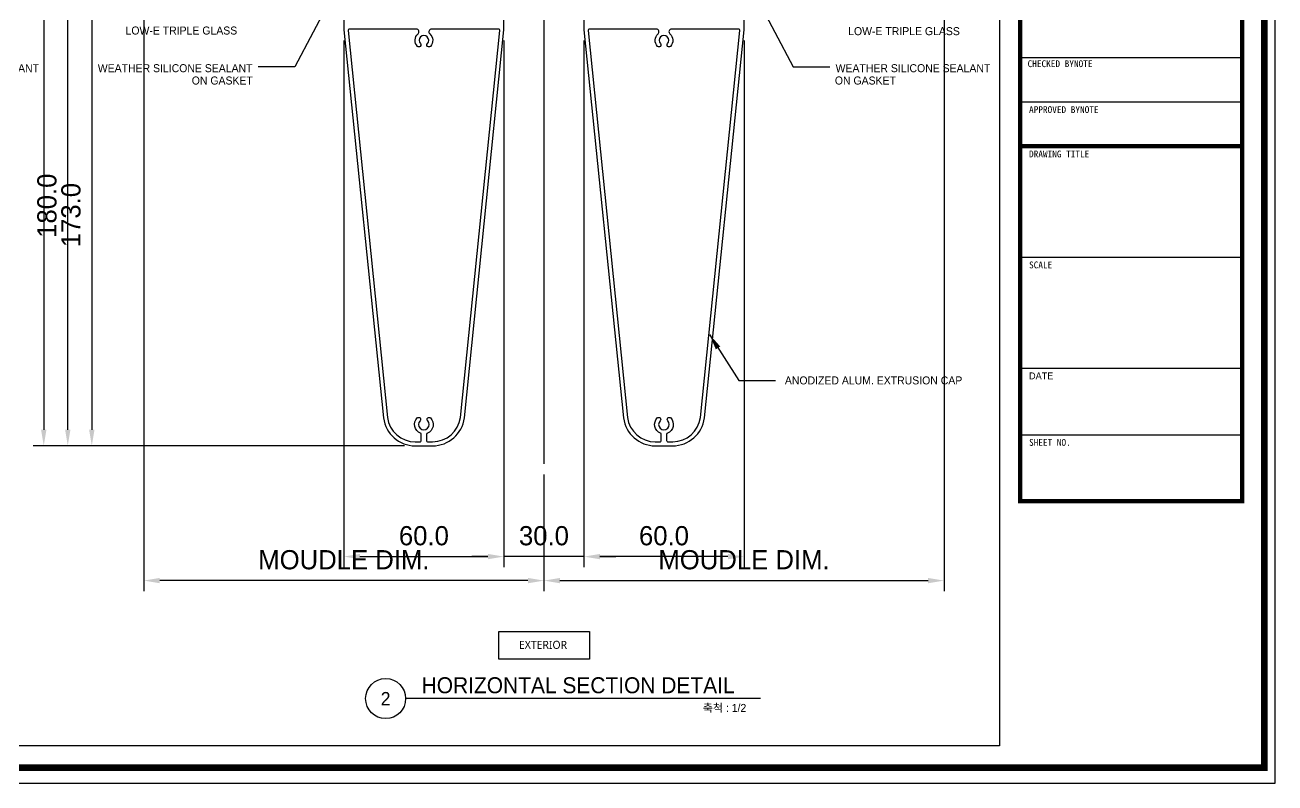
# Model space of a CAD drawing. Header units: millimetres. Extents: x 7297 to 60227, y -7497 to 19324.
# Drawn here: x 48861.5 to 49330.1, y 4641.2 to 4925.3 of the extents above; entities that cross this region are included whole.
import ezdxf
from ezdxf.enums import TextEntityAlignment as Align

# ---------------------------------------------------------------- set-up
doc = ezdxf.new("R2010")
doc.units = ezdxf.units.MM
for name, color, linetype in [('NS_COL_GREEN', 3, 'Continuous'), ('NS_COL_L-GREY', 8, 'Continuous'), ('NS_COL_WHITE', 7, 'Continuous'), ('NS_DIM', 1, 'Continuous'), ('NS_FORM', 7, 'Continuous'), ('NS_TEXT_TITLE', 141, 'Continuous')]:
    doc.layers.add(name, color=color, linetype=linetype)
doc.styles.add('Expo M', font='Expo M.ttf')
doc.styles.add('Gtx', font='', dxfattribs={"width": 0.9})
doc.styles.add('htw', font='')
doc.styles.get('Gtx').set_extended_font_data('Dotum')
doc.styles.get('htw').set_extended_font_data('NanumGothic')
doc.dimstyles.new('N-SPACE', dxfattribs={"dimscale": 4, "dimtxt": 1.8, "dimasz": 1.5, "dimexe": 1, "dimexo": 1, "dimgap": 1, "dimtad": 1, "dimtoh": 1, "dimdec": 1, "dimzin": 1, "dimdsep": 46, "dimtxsty": 'Expo M', "dimcen": 2, "dimclrd": 1, "dimclre": 1, "dimclrt": 2, "dimadec": 1, "dimazin": 0, "dimtfac": 1, "dimtdec": 1, "dimtix": 1, "dimtmove": 1, "dimatfit": 3, "dimfxl": 1, "dimtolj": 1, "dimtzin": 1, "dimarcsym": 0})

# ---------------------------------------------------------------- blocks, each defined once
blk = doc.blocks.new('*D457')
at = {"layer": 'NS_DIM', "color": 1, "lineweight": -2, "transparency": 16777216}
for p, q in [((48977.03, 4940.56), (48882.53, 4940.56)), ((48886.53, 4934.56), (48886.53, 4773.56)), ((49003.78, 4767.56), (48882.53, 4767.56))]:
    blk.add_line(p, q, dxfattribs=at)
at = {"layer": 'NS_DIM', "color": 1, "transparency": 16777216}
for points in [[(48885.53, 4934.56), (48887.53, 4934.56), (48886.53, 4940.56)], [(48885.53, 4773.56), (48887.53, 4773.56), (48886.53, 4767.56)]]:
    blk.add_solid(points, dxfattribs=at)
at = {"layer": 'NS_DIM', "color": 2, "transparency": 16777216, "insert": (48878.75, 4854.06), "char_height": 7.2, "attachment_point": 5, "rotation": 90, "style": 'Expo M'}
blk.add_mtext('\\A1;173.0', dxfattribs=at)
blk = doc.blocks.new('*D456')
at = {"layer": 'NS_DIM', "color": 1, "lineweight": -2, "transparency": 16777216}
for p, q in [((48902.03, 4947.56), (48873.53, 4947.56)), ((48877.53, 4773.56), (48877.53, 4941.56)), ((49003.78, 4767.56), (48873.53, 4767.56))]:
    blk.add_line(p, q, dxfattribs=at)
at = {"layer": 'NS_DIM', "color": 1, "transparency": 16777216}
for points in [[(48876.53, 4941.56), (48878.53, 4941.56), (48877.53, 4947.56)], [(48876.53, 4773.56), (48878.53, 4773.56), (48877.53, 4767.56)]]:
    blk.add_solid(points, dxfattribs=at)
at = {"layer": 'NS_DIM', "color": 2, "transparency": 16777216, "insert": (48869.75, 4857.56), "char_height": 7.2, "attachment_point": 5, "rotation": 90, "style": 'Expo M'}
blk.add_mtext('\\A1;180.0', dxfattribs=at)
blk = doc.blocks.new('*D455')
at = {"layer": 'NS_DIM', "color": 1, "lineweight": -2, "transparency": 16777216}
for p, q in [((49022.03, 5147.56), (48864.53, 5147.56)), ((48868.53, 5141.56), (48868.53, 4773.56)), ((49003.78, 4767.56), (48864.53, 4767.56))]:
    blk.add_line(p, q, dxfattribs=at)
at = {"layer": 'NS_DIM', "color": 1, "transparency": 16777216}
for points in [[(48867.53, 5141.56), (48869.53, 5141.56), (48868.53, 5147.56)], [(48867.53, 4773.56), (48869.53, 4773.56), (48868.53, 4767.56)]]:
    blk.add_solid(points, dxfattribs=at)
at = {"layer": 'NS_DIM', "color": 2, "transparency": 16777216, "insert": (48860.75, 4957.56), "char_height": 7.2, "attachment_point": 5, "rotation": 90, "style": 'Expo M'}
blk.add_mtext('\\A1;380.0', dxfattribs=at)
blk = doc.blocks.new('*D452')
at = {"layer": 'NS_DIM', "color": 1, "lineweight": -2, "transparency": 16777216}
for p, q in [((48981.03, 4919.56), (48981.03, 4722.03)), ((49041.03, 4919.56), (49041.03, 4722.03)), ((48987.03, 4726.03), (49035.03, 4726.03))]:
    blk.add_line(p, q, dxfattribs=at)
at = {"layer": 'NS_DIM', "color": 1, "transparency": 16777216}
for points in [[(48987.03, 4727.03), (48987.03, 4725.03), (48981.03, 4726.03)], [(49035.03, 4727.03), (49035.03, 4725.03), (49041.03, 4726.03)]]:
    blk.add_solid(points, dxfattribs=at)
at = {"layer": 'NS_DIM', "color": 2, "transparency": 16777216, "insert": (49011.03, 4733.81), "char_height": 7.2, "attachment_point": 5, "style": 'Expo M'}
blk.add_mtext('\\A1;60.0', dxfattribs=at)
blk = doc.blocks.new('*D451')
at = {"layer": 'NS_DIM', "color": 1, "lineweight": -2, "transparency": 16777216}
for p, q in [((49041.03, 4919.56), (49041.03, 4722.03)), ((49071.03, 4919.56), (49071.03, 4722.03)), ((49035.03, 4726.03), (49029.03, 4726.03)), ((49071.03, 4726.03), (49041.03, 4726.03)), ((49077.03, 4726.03), (49083.03, 4726.03))]:
    blk.add_line(p, q, dxfattribs=at)
at = {"layer": 'NS_DIM', "color": 1, "transparency": 16777216}
for points in [[(49035.03, 4727.03), (49035.03, 4725.03), (49041.03, 4726.03)], [(49077.03, 4727.03), (49077.03, 4725.03), (49071.03, 4726.03)]]:
    blk.add_solid(points, dxfattribs=at)
at = {"layer": 'NS_DIM', "color": 2, "transparency": 16777216, "insert": (49056.03, 4733.81), "char_height": 7.2, "attachment_point": 5, "style": 'Expo M'}
blk.add_mtext('\\A1;30.0', dxfattribs=at)
blk = doc.blocks.new('*D450')
at = {"layer": 'NS_DIM', "color": 1, "lineweight": -2, "transparency": 16777216}
for p, q in [((49071.03, 4919.56), (49071.03, 4722.03)), ((49131.03, 4919.56), (49131.03, 4722.03)), ((49125.03, 4726.03), (49077.03, 4726.03))]:
    blk.add_line(p, q, dxfattribs=at)
at = {"layer": 'NS_DIM', "color": 1, "transparency": 16777216}
for points in [[(49077.03, 4727.03), (49077.03, 4725.03), (49071.03, 4726.03)], [(49125.03, 4727.03), (49125.03, 4725.03), (49131.03, 4726.03)]]:
    blk.add_solid(points, dxfattribs=at)
at = {"layer": 'NS_DIM', "color": 2, "transparency": 16777216, "insert": (49101.03, 4733.81), "char_height": 7.2, "attachment_point": 5, "style": 'Expo M'}
blk.add_mtext('\\A1;60.0', dxfattribs=at)
blk = doc.blocks.new('*D449')
at = {"layer": 'NS_DIM', "color": 1, "lineweight": -2, "transparency": 16777216}
for p, q in [((49206.03, 4943.56), (49206.03, 4713.03)), ((49056.03, 4756.76), (49056.03, 4713.03)), ((49062.03, 4717.03), (49200.03, 4717.03))]:
    blk.add_line(p, q, dxfattribs=at)
at = {"layer": 'NS_DIM', "color": 1, "transparency": 16777216}
for points in [[(49062.03, 4718.03), (49062.03, 4716.03), (49056.03, 4717.03)], [(49200.03, 4718.03), (49200.03, 4716.03), (49206.03, 4717.03)]]:
    blk.add_solid(points, dxfattribs=at)
at = {"layer": 'NS_DIM', "color": 2, "transparency": 16777216, "insert": (49131.03, 4724.81), "char_height": 7.2, "attachment_point": 5, "style": 'Expo M'}
blk.add_mtext('\\A1;MOUDLE DIM.', dxfattribs=at)
blk = doc.blocks.new('*D448')
at = {"layer": 'NS_DIM', "color": 1, "lineweight": -2, "transparency": 16777216}
for p, q in [((48906.03, 4943.56), (48906.03, 4713.03)), ((49056.03, 4756.76), (49056.03, 4713.03)), ((49050.03, 4717.03), (48912.03, 4717.03))]:
    blk.add_line(p, q, dxfattribs=at)
at = {"layer": 'NS_DIM', "color": 1, "transparency": 16777216}
for points in [[(48912.03, 4718.03), (48912.03, 4716.03), (48906.03, 4717.03)], [(49050.03, 4718.03), (49050.03, 4716.03), (49056.03, 4717.03)]]:
    blk.add_solid(points, dxfattribs=at)
at = {"layer": 'NS_DIM', "color": 2, "transparency": 16777216, "insert": (48981.03, 4724.81), "char_height": 7.2, "attachment_point": 5, "style": 'Expo M'}
blk.add_mtext('\\A1;MOUDLE DIM.', dxfattribs=at)
blk = doc.blocks.new('AL-TEMPLATE')
at = {"color": 8}
for p, q in [((2716.82, 1193.29), (2800.02, 1193.29)), ((2716.82, 1176.65), (2800.02, 1176.65)), ((2716.82, 1118.41), (2800.02, 1118.41)), ((2716.82, 1076.81), (2800.02, 1076.81)), ((2716.82, 1051.85), (2800.02, 1051.85))]:
    blk.add_line(p, q, dxfattribs=at)
at = {"color": 7, "ltscale": 2}
blk.add_lwpolyline([(1972.34, 1515.25), (1972.34, 921.25), (2812.34, 921.25), (2812.34, 1515.25)], close=True, dxfattribs=at)
at = {"color": 8}
for points, const_width in [([(1976.34, 1509.45), (2808.34, 1509.45), (2808.34, 927.05), (1976.34, 927.05)], 2.5), ([(2716.82, 1409.8), (2800.02, 1409.8), (2800.02, 1026.89), (2716.82, 1026.89)], 1.66)]:
    blk.add_lwpolyline(points, close=True, dxfattribs=dict(at, const_width=const_width))
at = {"color": 9}
blk.add_lwpolyline([(1984.07, 1501.32), (2709.08, 1501.32), (2709.08, 935.18), (1984.07, 935.18)], close=True, dxfattribs=at)
at = {"color": 8, "const_width": 1.66}
blk.add_lwpolyline([(2716.82, 1160.01), (2800.02, 1160.01)], dxfattribs=at)
at = {"color": 8, "attachment_point": 1}
for s, insert, char_height, width in [('CHECKED BYNOTE', (2719.56, 1192.25), 2.5559, 438.9676), ('APPROVED BYNOTE', (2720.1, 1175.04), 2.5559, 438.9676), ('DRAWING TITLE', (2720.1, 1158.4), 2.5559, 438.9675), ('SCALE', (2720.1, 1116.8), 2.556, 438.9675), ('{\\fﾱﾼﾸﾲ|b0|i0|c129|p49;DATE}', (2720.1, 1075.2), 2.5559, 438.9675), ('SHEET NO.', (2720.1, 1050.24), 2.556, 438.9675)]:
    blk.add_mtext(s, dxfattribs=dict(at, insert=insert, char_height=char_height, width=width))

msp = doc.modelspace()

# ---------------------------------------------------------------- linework, layer by layer
at = {"layer": 'NS_COL_GREEN', "ltscale": 0.5}
for points in [[(48981.03, 4940.56), (48981.03, 4923.56), (48995.88, 4778.01, 0.37695), (49007.78, 4767.56), (49014.29, 4767.56, 0.376949), (49026.19, 4778.01), (49041.03, 4923.56), (49041.03, 4940.56)], [(49071.03, 4940.56), (49071.03, 4923.56), (49085.88, 4778.01, 0.37695), (49097.78, 4767.56), (49104.29, 4767.56, 0.376949), (49116.19, 4778.01), (49131.03, 4923.56), (49131.03, 4940.56)]]:
    msp.add_lwpolyline(points, format="xyb", dxfattribs=at)
for points in [[(49010.03, 4769.56), (49010.03, 4771.85, 0.305615), (49009.72, 4772.31, -0.532544), (49008.52, 4777.99, -1), (49009.6, 4776.95, 2.365798), (49012.47, 4776.95, -1), (49013.54, 4777.99, -0.532544), (49012.34, 4772.31, 0.305615), (49012.03, 4771.85), (49012.03, 4769.56, 0.414214), (49012.53, 4769.06), (49014.29, 4769.06, 0.376949), (49024.7, 4778.21), (49039.47, 4923.19, 0.452486), (49038.98, 4923.76), (49013.9, 4923.76, 0.687854), (49013.24, 4922.01, -0.419256), (49013.45, 4917.31, -1), (49012.35, 4918.33, 2.294112), (49009.71, 4918.33, -1), (49008.61, 4917.31, -0.419256), (49008.83, 4922.01, 0.687854), (49008.16, 4923.76), (48983.09, 4923.76, 0.452486), (48982.59, 4923.19), (48997.36, 4778.21, 0.37695), (49007.78, 4769.06), (49009.53, 4769.06, 0.414214)], [(49100.03, 4769.56), (49100.03, 4771.85, 0.305615), (49099.72, 4772.31, -0.532544), (49098.52, 4777.99, -1), (49099.6, 4776.95, 2.365798), (49102.47, 4776.95, -1), (49103.54, 4777.99, -0.532544), (49102.34, 4772.31, 0.305615), (49102.03, 4771.85), (49102.03, 4769.56, 0.414214), (49102.53, 4769.06), (49104.29, 4769.06, 0.376949), (49114.7, 4778.21), (49129.47, 4923.19, 0.452486), (49128.98, 4923.76), (49103.9, 4923.76, 0.687854), (49103.24, 4922.01, -0.419256), (49103.45, 4917.31, -1), (49102.35, 4918.33, 2.294112), (49099.71, 4918.33, -1), (49098.61, 4917.31, -0.419256), (49098.83, 4922.01, 0.687854), (49098.16, 4923.76), (49073.09, 4923.76, 0.452486), (49072.59, 4923.19), (49087.36, 4778.21, 0.37695), (49097.78, 4769.06), (49099.53, 4769.06, 0.414214)]]:
    msp.add_lwpolyline(points, format="xyb", close=True, dxfattribs=at)
at = {"layer": 'NS_COL_L-GREY'}
msp.add_line((49056.03, 5170.66), (49056.03, 4760.76), dxfattribs=at)
at = {"layer": 'NS_COL_WHITE'}
msp.add_lwpolyline([(49073.1, 4697.96), (49073.1, 4687.59), (49039.14, 4687.59), (49039.14, 4697.96)], close=True, dxfattribs=at)
at = {"layer": 'NS_FORM'}
msp.add_line((49137.22, 4672.8), (49004.19, 4672.8), dxfattribs=at)
msp.add_circle((48996.69, 4672.8), 7.5, dxfattribs=at)

# ---------------------------------------------------------------- block references
at = {"layer": 'NS_FORM', "xscale": 0.9997134574936695, "yscale": 0.9997134574936695, "zscale": 0.9997134574936695}
msp.add_blockref('AL-TEMPLATE', (46518.56, 3720.17), dxfattribs=at)

# ---------------------------------------------------------------- texts
at = {"layer": 'NS_TEXT_TITLE'}
for s, height, style, p in [('LOW-E TRIPLE GLASS', 3, 'Gtx', (48899.18, 4921.74)), ('LOW-E TRIPLE GLASS', 3, 'Gtx', (49170.07, 4921.5)), ('EXTERIOR', 3, 'htw', (49046.66, 4691.45)), ('HORIZONTAL SECTION DETAIL', 6, 'Gtx', (49010.19, 4674.8))]:
    msp.add_text(s, height=height, rotation=360, dxfattribs=dict(at, style=style)).set_placement(p)
at = {"layer": 'NS_TEXT_TITLE', "style": 'Gtx'}
for s, p in [('WEATHER SILICONE SEALANT', (48837.74, 4909.12)), ('WEATHER SILICONE SEALANT', (48917.78, 4909.12)), ('WEATHER SILICONE SEALANT', (49194.37, 4909.12)), ('ON GASKET', (48935.46, 4904.5)), ('ON GASKET', (49176.54, 4904.5)), ('ANODIZED ALUM. EXTRUSION CAP', (49179.61, 4792.08))]:
    msp.add_text(s, height=3, rotation=360, dxfattribs=at).set_placement(p, align=Align.MIDDLE_CENTER)
msp.add_text('2', height=5, rotation=360, dxfattribs=at).set_placement((48996.69, 4672.8), align=Align.MIDDLE)
msp.add_text('축척 : 1/2', height=3, rotation=360, dxfattribs=at).set_placement((49131.88, 4667.8), align=Align.RIGHT)

# ---------------------------------------------------------------- dimensions: what is measured, and where the dimension line sits
at = {"layer": 'NS_DIM'}
for base, p1, p2, angle, picture, middle in [((48868.53, 4767.56), (49026.03, 5147.56), (49007.78, 4767.56), 90, '*D455', (48860.75, 4957.56)), ((48877.53, 4947.56), (49007.78, 4767.56), (48906.03, 4947.56), 270, '*D456', (48869.75, 4857.56)), ((48886.53, 4767.56), (48981.03, 4940.56), (49007.78, 4767.56), 270, '*D457', (48878.75, 4854.06)), ((49041.03, 4726.03), (49071.03, 4923.56), (49041.03, 4923.56), 180, '*D451', (49056.03, 4733.81)), ((49071.03, 4726.03), (49131.03, 4923.56), (49071.03, 4923.56), 180, '*D450', (49101.03, 4733.81))]:
    dim = msp.add_linear_dim(base=base, p1=p1, p2=p2, angle=angle, dimstyle='N-SPACE', dxfattribs=at)
    dim.commit()
    dim.dimension.update_dxf_attribs({"geometry": picture, "text_midpoint": middle})
dim = msp.add_linear_dim(base=(48906.03, 4717.03), p1=(49056.03, 4760.76), p2=(48906.03, 4947.56), text='MOUDLE DIM.', dimstyle='N-SPACE', dxfattribs=at)
dim.commit()
dim.dimension.update_dxf_attribs({"geometry": '*D448', "text_midpoint": (48981.03, 4724.81)})
dim = msp.add_linear_dim(base=(49206.03, 4717.03), p1=(49056.03, 4760.76), p2=(49206.03, 4947.56), angle=180, text='MOUDLE DIM.', dimstyle='N-SPACE', dxfattribs=at)
dim.commit()
dim.dimension.update_dxf_attribs({"geometry": '*D449', "text_midpoint": (49131.03, 4724.81)})
dim = msp.add_linear_dim(base=(49041.03, 4726.03), p1=(48981.03, 4923.56), p2=(49041.03, 4923.56), dimstyle='N-SPACE', dxfattribs=at)
dim.commit()
dim.dimension.update_dxf_attribs({"geometry": '*D452', "text_midpoint": (49011.03, 4733.81)})

# ---------------------------------------------------------------- leaders
for points in [[(48980.74, 4944.08), (48962.65, 4909.57, 0), (48948.84, 4909.57, 0)], [(49131.32, 4944.08), (49149.42, 4909.57, 0), (49163.22, 4909.57, 0)], [(49118.08, 4809.34), (49129.03, 4792.07, 0), (49142.83, 4792.07, 0)]]:
    msp.add_leader(points, dimstyle='N-SPACE', dxfattribs=at)

doc.saveas('drawing.dxf')
